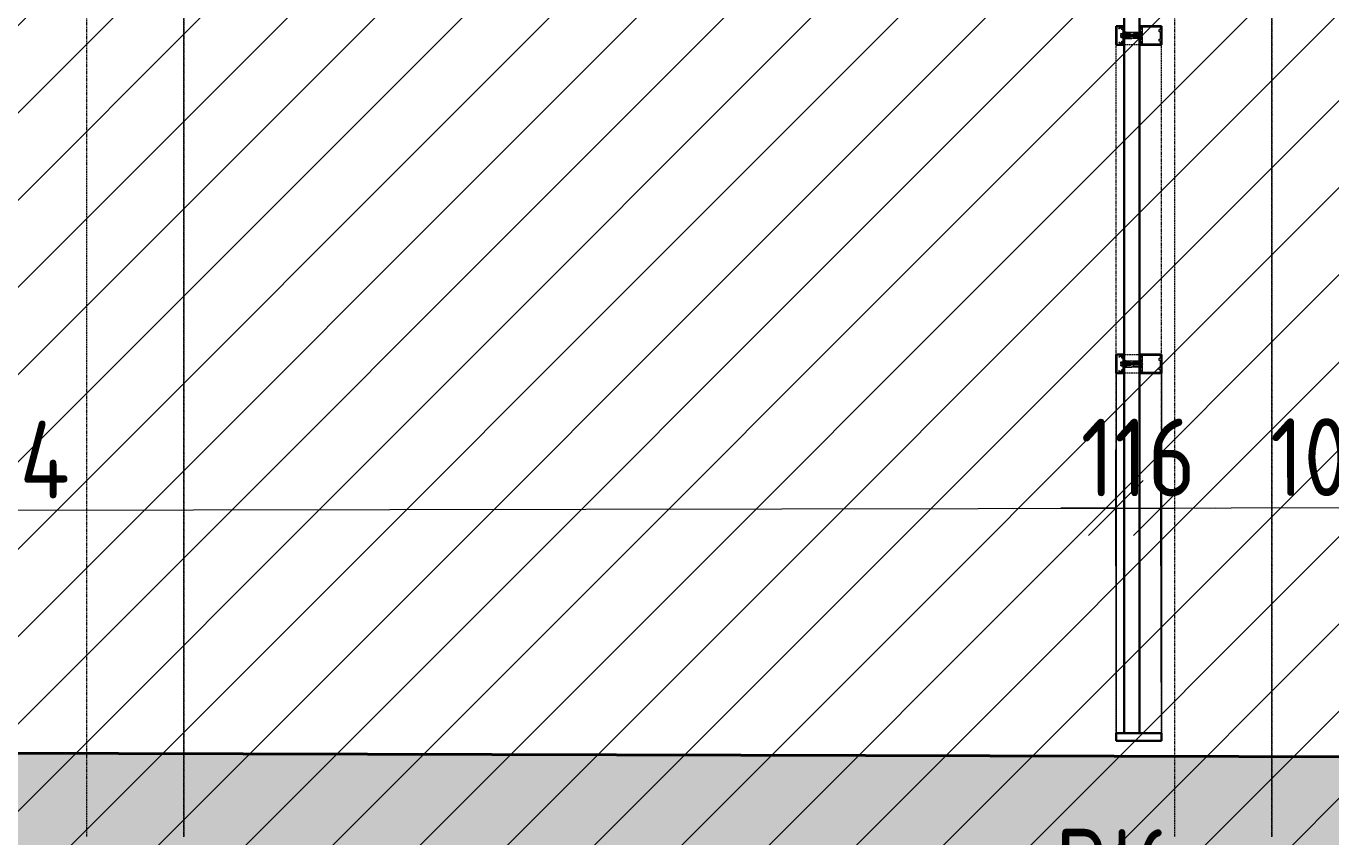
# Model space of a CAD drawing. Header units: millimetres. Extents: x -11886 to 379896, y -8130 to 47743.
# Drawn here: x 130085 to 133442, y 8999 to 11085 of the extents above; entities that cross this region are included whole.
import ezdxf

# ---------------------------------------------------------------- set-up
doc = ezdxf.new("R2010")
doc.units = ezdxf.units.MM
doc.linetypes.add('ADSK_Сверху', pattern=[4.5, 3, -1.5])
for name, color, linetype, lineweight in [('Аннотация', 7, 'Continuous', 9), ('Каркас', 7, 'Continuous', 18), ('Размеры', 7, 'Continuous', 9), ('Узлы', 7, 'Continuous', 18)]:
    doc.layers.add(name, color=color, linetype=linetype, lineweight=lineweight)
for name, color, linetype, lineweight, true_color in [('Витраж', 5, 'Continuous', 18, 0x0000ff), ('Панели витража', 5, 'Continuous', 18, 0x0000ff), ('Стены внутренние', 5, 'Continuous', 18, 0x0000ff)]:
    doc.layers.add(name, color=color, linetype=linetype, lineweight=lineweight, true_color=true_color)
doc.styles.add('GOST Common_1', font='GOST_Common.ttf', dxfattribs={"width": 0.9, "height": 200})
doc.styles.add('GOST Common_2', font='GOST_Common.ttf', dxfattribs={"width": 0.9, "height": 250})
doc.dimstyles.new('ADSK_Основной_2_мм_Округление_до_1_мм', dxfattribs={"dimscale": 304.8, "dimtxt": 201.142999, "dimasz": 0.463911, "dimexe": 0.492126, "dimexo": 0.492126, "dimgap": 0.098425, "dimtad": 1, "dimdec": 0, "dimdsep": 46, "dimtxsty": 'GOST Common_1', "dimblk1": 'OBLIQUE', "dimblk2": 'OBLIQUE', "dimsah": 1, "dimcen": 0.09, "dimdle": 0.492126, "dimazin": 2, "dimtfac": 1, "dimtdec": 4, "dimtix": 1, "dimtmove": 0, "dimatfit": 3, "dimfxl": 1, "dimtvp": 1, "dimtolj": 1, "dimtzin": 0, "dimlwd": 20, "dimlwe": 20, "dimarcsym": 2})

# ---------------------------------------------------------------- blocks, each defined once
blk = doc.blocks.new('Системная панель - ADSK_Cтеклопакет_40мм-1858850-02 План 2-го этажа маркировочный')
at = {"layer": 'Панели витража', "color": 161, "linetype": 'ADSK_Сверху', "true_color": 0xaaaaff}
for p, q in [((474.90625, 20), (451.09375, 20)), ((474.90625, 20), (474.90625, -20)), ((451.09375, -20), (474.90625, -20))]:
    blk.add_line(p, q, dxfattribs=at)
blk = doc.blocks.new('Системная панель - ADSK_Cтеклопакет_40мм-2084455-02 План 2-го этажа маркировочный')
at = {"layer": 'Панели витража', "color": 161, "linetype": 'ADSK_Сверху', "true_color": 0xaaaaff}
for p, q in [((-398.5, 20), (-422.3125, 20)), ((-422.3125, -20), (-422.3125, 20)), ((422.3125, 20), (398.5, 20)), ((422.3125, 20), (422.3125, -20)), ((-422.3125, -20), (-398.5, -20)), ((398.5, -20), (422.3125, -20))]:
    blk.add_line(p, q, dxfattribs=at)
blk = doc.blocks.new('Прямоугольный импост - 48х116мм простой-2084451-02 План 2-го этажа маркировочный')
at = {"layer": 'Витраж', "color": 161, "linetype": 'ADSK_Сверху', "true_color": 0xaaaaff}
for p, q in [((24866.9, 10887.2), (24750.9, 10887.2)), ((24750.9, 10090.2), (24750.9, 10887.2)), ((24866.9, 10090.2), (24866.9, 10887.2)), ((24750.9, 10090.2), (24866.9, 10090.2))]:
    blk.add_line(p, q, dxfattribs=at)
blk = doc.blocks.new('Прямоугольный импост - 48х116мм простой-1856220-02 План 2-го этажа маркировочный')
at = {"layer": 'Витраж', "color": 161, "linetype": 'ADSK_Сверху', "true_color": 0xaaaaff}
for p, q in [((24866.9, 10042.2), (24750.9, 10042.2)), ((24750.9, 9116.2), (24750.9, 10042.2)), ((24866.9, 9116.2), (24866.9, 10042.2)), ((24750.9, 9116.2), (24866.9, 9116.2))]:
    blk.add_line(p, q, dxfattribs=at)
blk = doc.blocks.new('Системная панель - ADSK_Cтеклопакет_40мм-2084458-02 План 2-го этажа маркировочный')
at = {"layer": 'Панели витража', "color": 161, "linetype": 'ADSK_Сверху', "true_color": 0xaaaaff}
for p, q in [((-518.5, 20), (-542.3125, 20)), ((-542.3125, -20), (-542.3125, 20)), ((542.3125, 20), (518.5, 20)), ((542.3125, 20), (542.3125, -20)), ((-542.3125, -20), (-518.5, -20)), ((518.5, -20), (542.3125, -20))]:
    blk.add_line(p, q, dxfattribs=at)
blk = doc.blocks.new('Системная панель - ADSK_Cтеклопакет_40мм-1856740-02 План 2-го этажа маркировочный')
at = {"layer": 'Панели витража', "lineweight": 30}
for p, q in [((474.90625, 20), (-474.90625, 20)), ((-474.90625, 20), (-474.90625, -20)), ((474.90625, -20), (474.90625, 20)), ((-474.90625, -20), (474.90625, -20))]:
    blk.add_line(p, q, dxfattribs=at)
blk = doc.blocks.new('Прямоугольный импост - 48х116мм-1839921-02 План 2-го этажа маркировочный')
at = {"layer": 'Витраж'}
for p, q in [((24750.9, 10042.2), (24750.9, 9116.2)), ((24866.9, 10042.2), (24866.9, 9116.2))]:
    blk.add_line(p, q, dxfattribs=at)
blk = doc.blocks.new('Прямоугольный импост - 48х116-1503859-02 План 2-го этажа маркировочный')
at = {"layer": 'Узлы', "color": 5, "true_color": 0x0000ff}
for p, q in [((-24, 76.5), (-24, 20.5)), ((24, 76.5), (-24, 76.5)), ((-21.5, 23), (-21.5, 74)), ((-21.5, 74), (-16.6, 74)), ((-15.1, 72.4), (-15.1, 70.9)), ((-15.1, 70.9), (-9.2, 70.9)), ((-9.2, 70.9), (-9.2, 72.4)), ((-7.6, 74), (7.6, 74)), ((9.2, 72.4), (9.2, 70.9)), ((9.2, 70.9), (15.1, 70.9)), ((15.1, 70.9), (15.1, 72.4)), ((16.6, 74), (21.5, 74)), ((21.5, 74), (21.5, 23)), ((24, 20.5), (24, 76.5)), ((-24, 20.5), (-18.1, 20.5)), ((-21, 23), (-21.5, 23)), ((-21, 26.1), (-21, 23)), ((-4.1, 26.8), (-20.2, 26.8)), ((-17.2, 24.3), (-15.8, 24.3)), ((-15, 20.5), (-11.8, 20.5)), ((-11, 21.3), (-11, 23.5)), ((-10.5, 24.3), (-10.5, 22.4)), ((-10.2, 24.3), (-5.9, 24.3)), ((-9.7, 21.7), (-8, 21.7)), ((-8, 21.7), (-8, 2.5)), ((-8, -14.1), (-8, 0)), ((-7.7, 2.2), (-6.7, 2.2)), ((-6.7, 0.3), (-7.7, 0.3)), ((-6.4, 2), (-6.4, 0.6)), ((-5.4, 5.1), (-5.4, 22.8)), ((-3.5, 5.1), (-5.4, 5.1)), ((-5.1, 23.5), (-5.1, 21.3)), ((-4.3, 20.5), (-0.8, 20.5)), ((-2.6, 23.8), (-2.6, 25.3)), ((2.6, 23.8), (-2.6, 23.8)), ((-2.5, -1.3), (-1.1, 4.3)), ((-0.8, 20.5), (0, 21.3)), ((0, 21.3), (0.8, 20.5)), ((0.8, 20.5), (4.3, 20.5)), ((1.1, 4.3), (2.5, -1.3)), ((2.6, 25.3), (2.6, 23.8)), ((5.4, 5.1), (3.5, 5.1)), ((20.2, 26.8), (4.1, 26.8)), ((5.1, 21.3), (5.1, 23.5)), ((5.4, 22.8), (5.4, 5.1)), ((5.9, 24.3), (10.2, 24.3)), ((6.4, 0.6), (6.4, 2)), ((6.7, 2.2), (7.7, 2.2)), ((7.7, 0.3), (6.7, 0.3)), ((8, 2.5), (8, 21.7)), ((8, 21.7), (9.7, 21.7)), ((8, -14.1), (8, 0)), ((10.5, 22.4), (10.5, 24.3)), ((11, 23.5), (11, 21.3)), ((11.8, 20.5), (15, 20.5)), ((15.8, 24.3), (17.2, 24.3)), ((18.1, 20.5), (24, 20.5)), ((21, 23), (21, 26.1)), ((21.5, 23), (21, 23)), ((-24, -20), (-24, -24.7)), ((-24, -27.3), (-24, -39.5)), ((-21.4, -19.5), (-23.5, -19.5)), ((-23.2, -25.5), (-22.2, -25.5)), ((-22.7, -38.2), (-22.7, -27.8)), ((-22.7, -27.8), (-22, -27.8)), ((-22, -25.7), (-22.5, -25.7)), ((-21.8, -28), (-19.1, -32.6)), ((-18.3, -23.3), (-20.5, -23.3)), ((-18.9, -28.9), (-18.9, -25.5)), ((-18.9, -25.5), (-16, -25.5)), ((-17.4, -31.6), (-18.9, -28.9)), ((-5.7, -19.5), (-17.4, -19.5)), ((-14.5, -24), (-14.5, -22)), ((-14.5, -22), (-8.3, -22)), ((-8.3, -22), (-7.6, -22.7)), ((-6.9, -14.1), (-8, -14.1)), ((-0.4, -22.7), (-7.6, -22.7)), ((-6.9, -14.1), (-6.6, -14.5)), ((-6.6, -14.5), (-6.2, -14.1)), ((-6.2, -14.1), (-4.3, -14.1)), ((-5.3, -19.1), (-5.7, -19.5)), ((-5, -19.5), (-5.3, -19.1)), ((5, -19.5), (-5, -19.5)), ((-2.4, -0.9), (-4.9, -3.8)), ((-4.9, -3.8), (-4.9, -14.1)), ((-4.9, -3.8), (4.9, -3.8)), ((-4.3, -14.1), (-3.9, -14.5)), ((-3.9, -14.5), (-3.6, -14.1)), ((-3.6, -14.1), (-2.5, -14.1)), ((-2.5, -14.1), (-2.5, -1.1)), ((2.4, -0.9), (-2.4, -0.9)), ((-0.4, -22.7), (0, -22.3)), ((0, -22.3), (0.4, -22.7)), ((7.6, -22.7), (0.4, -22.7)), ((4.9, -3.8), (2.4, -0.9)), ((2.5, -1.3), (2.5, -14.1)), ((2.5, -14.1), (3.6, -14.1)), ((3.6, -14.1), (3.9, -14.5)), ((3.9, -14.5), (4.3, -14.1)), ((4.3, -14.1), (6.2, -14.1)), ((4.9, -3.8), (4.9, -14.1)), ((5.3, -19.1), (5, -19.5)), ((5.7, -19.5), (5.3, -19.1)), ((17.4, -19.5), (5.7, -19.5)), ((6.2, -14.1), (6.6, -14.5)), ((6.6, -14.5), (6.9, -14.1)), ((8, -14.1), (6.9, -14.1)), ((7.6, -22.7), (8.3, -22)), ((8.3, -22), (14.5, -22)), ((14.5, -22), (14.5, -24)), ((16, -25.5), (18.9, -25.5)), ((17, -22), (17, -21.8)), ((18.9, -28.9), (17.4, -31.6)), ((20.5, -23.3), (18.3, -23.3)), ((18.9, -25.5), (18.9, -28.9)), ((19.1, -32.6), (21.8, -28)), ((23.5, -19.5), (21.4, -19.5)), ((21.8, -21.8), (21.8, -22)), ((22.5, -25.7), (22, -25.7)), ((22, -27.8), (22.7, -27.8)), ((22.2, -25.5), (23.2, -25.5)), ((22.7, -27.8), (22.7, -38.2)), ((24, -24.7), (24, -20)), ((24, -39.5), (24, -27.3)), ((-24, -39.5), (24, -39.5)), ((-7.4, -38.2), (-22.7, -38.2)), ((0, -38), (-7.4, -38.2)), ((15.9, -38.2), (0, -38)), ((22.7, -38.2), (15.9, -38.2))]:
    blk.add_line(p, q, dxfattribs=at)
at = {"layer": 'Узлы', "color": 5, "lineweight": 9, "true_color": 0x0000ff}
for p, q in [((0, 28.9), (-2.4, 26.5)), ((-2.4, 26.5), (-2.4, -0.9)), ((2.4, 26.5), (0, 28.9)), ((2.4, -0.9), (2.4, 26.5)), ((-8, -19.5), (-8, -14.1)), ((-6.3, -23.7), (-6.3, -22.7)), ((6.4, -23.7), (-6.3, -23.7)), ((-5.2, -27.2), (-5.2, -23.7)), ((-5.1, -27.3), (5.1, -27.3)), ((3.9, -28.1), (-3.9, -28.1)), ((-2.6, -27.2), (-2.6, -23.7)), ((-2.5, -14.1), (-2.5, -19.5)), ((2.5, -14.1), (2.5, -19.5)), ((2.6, -27.2), (2.6, -23.7)), ((5.2, -27.2), (5.2, -23.7)), ((6.4, -22.7), (6.4, -23.7)), ((8, -14.1), (8, -19.5))]:
    blk.add_line(p, q, dxfattribs=at)
at = {"layer": 'Узлы', "color": 5, "true_color": 0x0000ff}
for centre, radius, start, end in [((-16.6, 72.4), 1.52, 0, 90), ((-7.6, 72.4), 1.52, 90, 180), ((7.6, 72.4), 1.52, 0, 90), ((16.6, 72.4), 1.52, 90, 180), ((-20.2, 26.1), 0.762, 90, 180), ((-17.2, 23), 1.27, 90, 180), ((-16.2, 22.8), 2.29, 180, 225.1897), ((-18.1, 20.9), 0.381, 270, 45.1897), ((-15.8, 23), 1.27, 0, 90), ((-15, 20.9), 0.381, 134.8103, 270), ((-16.9, 22.8), 2.29, 314.8103, 0), ((-11.8, 21.3), 0.762, 270, 0), ((-10.2, 23.5), 0.762, 90, 180), ((-9.7, 22.4), 0.762, 180, 270), ((-7.7, 2.5), 0.254, 180, 270), ((-7.7, 0), 0.254, 90, 180), ((-6.9, 22.8), 1.52, 360, 90), ((-6.7, 2), 0.254, 360, 90), ((-6.7, 0.6), 0.254, 270, 360), ((-5.9, 23.5), 0.762, 0, 90), ((-4.3, 21.3), 0.762, 180, 270), ((-4.1, 25.3), 1.52, 360, 90), ((0, 4), 3.63, 17.5064, 162.4936), ((0, 4), 1.09, 15, 165), ((4.1, 25.3), 1.52, 90, 180), ((4.3, 21.3), 0.762, 270, 0), ((5.9, 23.5), 0.762, 90, 180), ((6.9, 22.8), 1.52, 90, 180), ((6.7, 2), 0.254, 90, 180), ((6.7, 0.6), 0.254, 180, 270), ((7.7, 2.5), 0.254, 270, 0), ((7.7, 0), 0.254, 0, 90), ((9.7, 22.4), 0.762, 270, 0), ((10.2, 23.5), 0.762, 0, 90), ((11.8, 21.3), 0.762, 180, 270), ((15.8, 23), 1.27, 90, 180), ((16.9, 22.8), 2.29, 180, 225.1897), ((15, 20.9), 0.381, 270, 45.1897), ((17.2, 23), 1.27, 0, 90), ((18.1, 20.9), 0.381, 134.8103, 270), ((16.2, 22.8), 2.29, 314.8103, 0), ((20.2, 26.1), 0.762, 0, 90), ((-23.5, -20), 0.508, 90, 180), ((-23.2, -24.7), 0.762, 180, 270), ((-22.5, -27.3), 1.52, 90, 180), ((-22.2, -26.8), 1.27, 288.6629, 90), ((-22, -26.8), 1.02, 270, 90), ((-19.5, -21.8), 2.29, 134.8103, 180), ((-20.5, -22), 1.27, 180, 270), ((-21.4, -19.9), 0.381, 314.8103, 90), ((-18.3, -32.1), 1.02, 210, 30), ((-18.3, -22), 1.27, 270, 0), ((-17.4, -19.9), 0.381, 90, 225.1897), ((-19.3, -21.8), 2.29, 0, 45.1897), ((-16, -24), 1.52, 270, 0), ((16, -24), 1.52, 180, 270), ((19.3, -21.8), 2.29, 134.8103, 180), ((18.3, -22), 1.27, 180, 270), ((18.3, -32.1), 1.02, 150, 330), ((17.4, -19.9), 0.381, 314.8103, 90), ((20.5, -22), 1.27, 270, 0), ((21.4, -19.9), 0.381, 90, 225.1897), ((22.2, -26.8), 1.27, 90, 251.3371), ((22, -26.8), 1.02, 90, 270), ((19.5, -21.8), 2.29, 0, 45.1897), ((22.5, -27.3), 1.52, 360, 90), ((23.2, -24.7), 0.762, 270, 0), ((23.5, -20), 0.508, 0, 90)]:
    blk.add_arc(centre, radius, start, end, dxfattribs=at)
at = {"layer": 'Узлы', "color": 5, "lineweight": 9, "true_color": 0x0000ff}
for centre, radius, start, end in [((-3.9, -26.7), 1.38, 200.9416, 339.0732), ((0, -23.9), 4.19, 234.2873, 305.7127), ((3.9, -26.7), 1.38, 200.9416, 339.0732)]:
    blk.add_arc(centre, radius, start, end, dxfattribs=at)
blk = doc.blocks.new('Прямоугольный импост - 48х116мм-1856723-02 План 2-го этажа маркировочный')
at = {"layer": 'Витраж', "lineweight": 30}
for p, q in [((-24, 20), (-24, 76)), ((-24, 76), (24, 76)), ((24, 76), (24, 20)), ((-0.1875, 20), (-24, 20)), ((-0.1875, -20), (-0.1875, 20)), ((24, 20), (0.1875, 20)), ((0.1875, 20), (0.1875, -20)), ((-24, -40), (-24, -20)), ((-24, -20), (-0.1875, -20)), ((0.1875, -20), (24, -20)), ((24, -20), (24, -40)), ((24, -40), (-24, -40))]:
    blk.add_line(p, q, dxfattribs=at)
blk = doc.blocks.new('Прямоугольный импост - Зазор 20х116мм-1839977-02 План 2-го этажа маркировочный')
at = {"layer": 'Витраж', "lineweight": 30}
for p, q in [((0, 76), (-20, 76)), ((-20, 76), (-20, -40)), ((0, -40), (0, 76)), ((-20, -40), (0, -40))]:
    blk.add_line(p, q, dxfattribs=at)
blk = doc.blocks.new('Системная панель - ADSK_Cтеклопакет_40мм-2084457-02 План 2-го этажа маркировочный')
at = {"layer": 'Панели витража', "lineweight": 30}
for p, q in [((542.3125, 20), (-542.3125, 20)), ((-542.3125, 20), (-542.3125, -20)), ((542.3125, -20), (542.3125, 20)), ((-542.3125, -20), (542.3125, -20))]:
    blk.add_line(p, q, dxfattribs=at)
blk = doc.blocks.new('Системная панель - ADSK_Cтеклопакет_40мм-2084464-02 План 2-го этажа маркировочный')
at = {"layer": 'Панели витража', "lineweight": 30}
for p, q in [((422.3125, 20), (-422.3125, 20)), ((-422.3125, 20), (-422.3125, -20)), ((422.3125, -20), (422.3125, 20)), ((-422.3125, -20), (422.3125, -20))]:
    blk.add_line(p, q, dxfattribs=at)
blk = doc.blocks.new('_Oblique')
at = {"color": 0, "linetype": 'ByBlock', "lineweight": -2}
blk.add_line((-0.5, -0.5), (0.5, 0.5), dxfattribs=at)
blk = doc.blocks.new('*D1642')
at = {"layer": 'Defpoints', "color": 0, "transparency": 16777216}
for p in [(132889.1, 9845.2), (132890.3, 9246.2), (126996.3, 9222.9)]:
    blk.add_point(p, dxfattribs=at)
at = {"layer": 'Размеры', "color": 0, "lineweight": 20, "transparency": 16777216}
for p, q in [((126996, 9372.9), (126994.8, 9983.6)), ((132890, 9396.2), (132888.8, 9995.2)), ((126845.1, 9833.3), (133039.1, 9845.5))]:
    blk.add_line(p, q, dxfattribs=at)
at = {"layer": 'Размеры', "color": 0, "lineweight": 20, "transparency": 16777216, "xscale": 141.4, "yscale": 141.4, "zscale": 141.4}
for p, rotation in [((132889.1, 9845.2), 0.112401266937691), ((126995.1, 9833.6), 180.1124012669377)]:
    blk.add_blockref('_Oblique', p, dxfattribs=dict(at, rotation=rotation))
at = {"layer": 'Размеры', "color": 0, "lineweight": 20, "transparency": 16777216, "insert": (129941.9, 9969.4), "char_height": 200, "width": 625.93, "attachment_point": 5, "rotation": 0.1124, "style": 'GOST Common_1'}
blk.add_mtext('\\A1;5894', dxfattribs=at)
blk = doc.blocks.new('*D1643')
at = {"layer": 'Defpoints', "color": 0, "transparency": 16777216}
for p in [(133005.1, 9845.4), (132890.3, 9246.2), (133006.3, 9246.2)]:
    blk.add_point(p, dxfattribs=at)
at = {"layer": 'Размеры', "color": 0, "lineweight": 20, "transparency": 16777216}
for p, q in [((132890, 9396.2), (132888.8, 9995.2)), ((133006, 9396.2), (133004.8, 9995.4)), ((132889.1, 9845.2), (132747.7, 9844.9)), ((132889.1, 9845.2), (133005.1, 9845.4)), ((133005.1, 9845.4), (133146.5, 9845.7))]:
    blk.add_line(p, q, dxfattribs=at)
at = {"layer": 'Размеры', "color": 0, "lineweight": 20, "transparency": 16777216, "xscale": 141.4, "yscale": 141.4, "zscale": 141.4}
for p, rotation in [((132889.1, 9845.2), 0.1124012669376917), ((133005.1, 9845.4), 180.1124012669377)]:
    blk.add_blockref('_Oblique', p, dxfattribs=dict(at, rotation=rotation))
at = {"layer": 'Размеры', "color": 0, "lineweight": 20, "transparency": 16777216, "insert": (132946.9, 9975.3), "char_height": 200, "width": 364.103, "attachment_point": 5, "rotation": 0.1124, "style": 'GOST Common_1'}
blk.add_mtext('\\A1;116', dxfattribs=at)
blk = doc.blocks.new('*D1644')
at = {"layer": 'Defpoints', "color": 0, "transparency": 16777216}
for p in [(134006.7, 9847.4), (133006.3, 9246.2), (134007.9, 9204.4)]:
    blk.add_point(p, dxfattribs=at)
at = {"layer": 'Размеры', "color": 0, "lineweight": 20, "transparency": 16777216}
for p, q in [((133006, 9396.2), (133004.8, 9995.4)), ((134007.6, 9354.4), (134006.4, 9997.4)), ((132855.1, 9845.1), (134156.7, 9847.6))]:
    blk.add_line(p, q, dxfattribs=at)
at = {"layer": 'Размеры', "color": 0, "lineweight": 20, "transparency": 16777216, "xscale": 141.4, "yscale": 141.4, "zscale": 141.4}
for p, rotation in [((133005.1, 9845.4), 180.1124012669377), ((134006.7, 9847.4), 0.112401266937691)]:
    blk.add_blockref('_Oblique', p, dxfattribs=dict(at, rotation=rotation))
at = {"layer": 'Размеры', "color": 0, "lineweight": 20, "transparency": 16777216, "insert": (133505.6, 9976.4), "char_height": 200, "width": 560.473, "attachment_point": 5, "rotation": 0.1124, "style": 'GOST Common_1'}
blk.add_mtext('\\A1;1002', dxfattribs=at)

msp = doc.modelspace()

# ---------------------------------------------------------------- hatches: boundary and pattern name
at = {"lineweight": 13, "true_color": 0x636466, "transparency": 33554559}
h = msp.add_hatch(dxfattribs=at)
h.set_pattern_fill('ANSI31', color=251, scale=50)
h.set_pattern_definition([(45, (108139.4, 85026.59), (-112.2532, 112.2532), [])])
h.paths.add_polyline_path([(158072.8, 8682.3), (164353.35, 8682.3), (164172.02, 43909.21), (154172.61, 43909.21), (154172.61, 21084.06), (154859.25, 21054.57), (154861.07, 11328.12), (108910.53, 11328.12), (108910.53, 8679.25), (108429.9, 8679.25), (108429.9, 456.79), (116412.4, 422.02), (116412.4, 2336.48), (127112.04, 2336.48), (127112.04, -2582.57), (139475.8, -2582.57), (139475.8, 2335.74), (150176.33, 2256.79), (150176.33, 300.23), (158072.8, 300.23)])
at = {"layer": 'Стены внутренние', "true_color": 0xc0c0c0}
h = msp.add_hatch(color=9, dxfattribs=at)
h.paths.add_polyline_path([(150643.87, 8780.41), (150640, 9160.42), (144072.23, 9177.78), (144072.23, 8797.78), (150641.87, 8780.41)])
h.paths.add_polyline_path([(142571.23, 8801.75), (142572.05, 9181.75), (135507.92, 9200.42), (135507.92, 8820.42), (142541.7, 8801.83)])
h.paths.add_polyline_path([(134006.92, 8824.39), (134007.74, 9204.38), (126996.32, 9222.92), (126996.32, 8842.92), (133964.74, 8824.5)])
h.paths.add_polyline_path([(125495.32, 8846.88), (125496.14, 9226.88), (123737.94, 9231.53), (123736.93, 8851.53), (125345.24, 8847.28)])
h.paths.add_polyline_path([(122236.94, 8855.5), (122237.76, 9235.5), (118638.72, 9245.01), (118638.72, 8865.01), (122211.13, 8855.57)])
h.paths.add_polyline_path([(117111.78, 8869.04), (117111.78, 9249.05), (116272.42, 9251.26), (116273.17, 8871.26), (117048.57, 8869.21)])

# ---------------------------------------------------------------- linework, layer by layer
at = {"layer": 'Каркас', "color": 253, "linetype": 'ADSK_Сверху', "true_color": 0xb2b2b2}
for p, q in [((130240.34, 13454), (130240.34, 8999.43)), ((130490.34, 8999.43), (130490.34, 13454)), ((133040.34, 13454), (133040.34, 8999.43)), ((133290.34, 8999.43), (133290.34, 13454))]:
    msp.add_line(p, q, dxfattribs=at)
at = {"layer": 'Каркас', "color": 253, "linetype": 'ADSK_Сверху', "true_color": 0xaaaaaa}
for p, q in [((130240.34, 13454), (130240.34, 8999.43)), ((130490.34, 13454), (130490.34, 8999.43)), ((133040.34, 13454), (133040.34, 8999.43)), ((133290.34, 13454), (133290.34, 8999.43))]:
    msp.add_line(p, q, dxfattribs=at)
at = {"layer": 'Стены внутренние', "color": 18, "linetype": 'ADSK_Сверху', "true_color": 0x000000}
for p, q in [((132890.31, 11085.16), (132890.31, 11037.16)), ((133006.31, 11037.16), (133006.31, 11085.16)), ((132890.31, 10240.16), (132890.31, 10192.16)), ((133006.31, 10192.16), (133006.31, 10240.16)), ((132890.31, 9266.16), (132890.31, 9246.16)), ((133006.31, 9246.16), (132890.31, 9246.16)), ((133006.31, 9246.16), (133006.31, 9266.16))]:
    msp.add_line(p, q, dxfattribs=at)
at = {"layer": 'Стены внутренние', "color": 18, "lineweight": 40, "true_color": 0x000000}
msp.add_line((134007.92, 9204.38), (126996.32, 9222.92), dxfattribs=at)

# ---------------------------------------------------------------- block references
at = {"layer": 'Витраж', "lineweight": 9, "extrusion": (0, 0, -1), "rotation": 90.00000000000007}
msp.add_blockref('Прямоугольный импост - 48х116-1503859-02 План 2-го этажа маркировочный', (-132929.81, 11061.16), dxfattribs=at)
at = {"layer": 'Витраж', "extrusion": (0, 0, -1), "rotation": 90.00000000000007}
for p in [(-132930.31, 11061.16), (-132930.31, 10216.16)]:
    msp.add_blockref('Прямоугольный импост - 48х116мм-1856723-02 План 2-го этажа маркировочный', p, dxfattribs=at)
at = {"layer": 'Витраж', "color": 161, "linetype": 'ADSK_Сверху', "true_color": 0xaaaaff}
for name in ['Прямоугольный импост - 48х116мм простой-2084451-02 План 2-го этажа маркировочный', 'Прямоугольный импост - 48х116мм простой-1856220-02 План 2-го этажа маркировочный']:
    msp.add_blockref(name, (108139.4, 150), dxfattribs=at)
at = {"layer": 'Витраж'}
msp.add_blockref('Прямоугольный импост - 48х116мм-1839921-02 План 2-го этажа маркировочный', (108139.4, 150), dxfattribs=at)
at = {"layer": 'Витраж', "rotation": 269.9999999999999}
msp.add_blockref('Прямоугольный импост - Зазор 20х116мм-1839977-02 План 2-го этажа маркировочный', (132930.31, 9246.16), dxfattribs=at)
at = {"layer": 'Панели витража', "color": 161, "linetype": 'ADSK_Сверху', "true_color": 0xaaaaff, "rotation": 89.99999999999993}
for name, p in [('Системная панель - ADSK_Cтеклопакет_40мм-2084458-02 План 2-го этажа маркировочный', (132930.31, 11603.66)), ('Системная панель - ADSK_Cтеклопакет_40мм-2084455-02 План 2-го этажа маркировочный', (132930.31, 10638.66)), ('Системная панель - ADSK_Cтеклопакет_40мм-1858850-02 План 2-го этажа маркировочный', (132930.31, 9741.07))]:
    msp.add_blockref(name, p, dxfattribs=at)
at = {"layer": 'Панели витража', "rotation": 89.99999999999993}
for name, p in [('Системная панель - ADSK_Cтеклопакет_40мм-2084457-02 План 2-го этажа маркировочный', (132930.31, 11603.66)), ('Системная панель - ADSK_Cтеклопакет_40мм-2084464-02 План 2-го этажа маркировочный', (132930.31, 10638.66)), ('Системная панель - ADSK_Cтеклопакет_40мм-1856740-02 План 2-го этажа маркировочный', (132930.31, 9741.07))]:
    msp.add_blockref(name, p, dxfattribs=at)
at = {"layer": 'Узлы', "color": 5, "lineweight": 9, "true_color": 0x0000ff, "extrusion": (0, 0, -1), "rotation": 90.00000000000007}
msp.add_blockref('Прямоугольный импост - 48х116-1503859-02 План 2-го этажа маркировочный', (-132929.81, 10216.16), dxfattribs=at)

# ---------------------------------------------------------------- texts
at = {"layer": 'Аннотация', "insert": (132732.11, 9020.53), "char_height": 200, "width": 360.7594, "attachment_point": 1, "style": 'GOST Common_2'}
msp.add_mtext('ВК', dxfattribs=at)

# ---------------------------------------------------------------- dimensions: what is measured, and where the dimension line sits
at = {"layer": 'Размеры', "lineweight": 20}
for base, p1, p2, override, picture, middle in [((134006.66, 9847.35), (133006.31, 9246.16), (134007.92, 9204.38), {"dimpost": '<>', "dimfxl": 1002.482193}, '*D1644', (133505.64, 9976.37)), ((132889.13, 9845.16), (126996.32, 9222.92), (132890.31, 9246.16), {"dimpost": '<>', "dimfxl": 5894.035758}, '*D1642', (129941.87, 9969.38)), ((133005.13, 9845.39), (132890.31, 9246.16), (133006.31, 9246.16), {"dimpost": '<>', "dimfxl": 116}, '*D1643', (132946.88, 9975.27))]:
    dim = msp.add_linear_dim(base=base, p1=p1, p2=p2, angle=0.1124, dimstyle='ADSK_Основной_2_мм_Округление_до_1_мм', override=override, dxfattribs=at)
    dim.commit()
    dim.dimension.update_dxf_attribs({"geometry": picture, "text_midpoint": middle})

doc.saveas('drawing.dxf')
